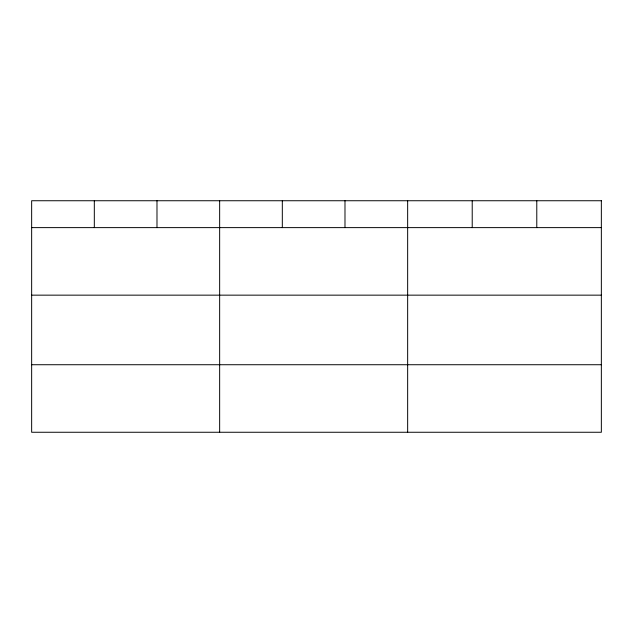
<?xml version="1.0" encoding="UTF-8"?>
<svg xmlns="http://www.w3.org/2000/svg" width="633" height="633" viewBox="0 0 633 633"><rect width="100%" height="100%" fill="white"/><g stroke="black" fill="none" stroke-linecap="round" stroke-linejoin="round"><path stroke-width="0.95" d="M31.65 227.619L601.35 227.619M31.65 295.152L601.35 295.152M31.65 364.727L601.35 364.727M536.784 200.74L536.784 227.619M472.218 200.74L472.218 227.619M407.652 200.74L407.652 432.26M344.985 200.74L344.985 227.619M282.318 200.74L282.318 227.619M219.651 200.74L219.651 432.26M156.984 200.74L156.984 227.619M94.317 200.74L94.317 227.619M601.35 200.74L31.65 200.74L31.65 432.26L601.35 432.26L601.35 200.74"/></g></svg>
